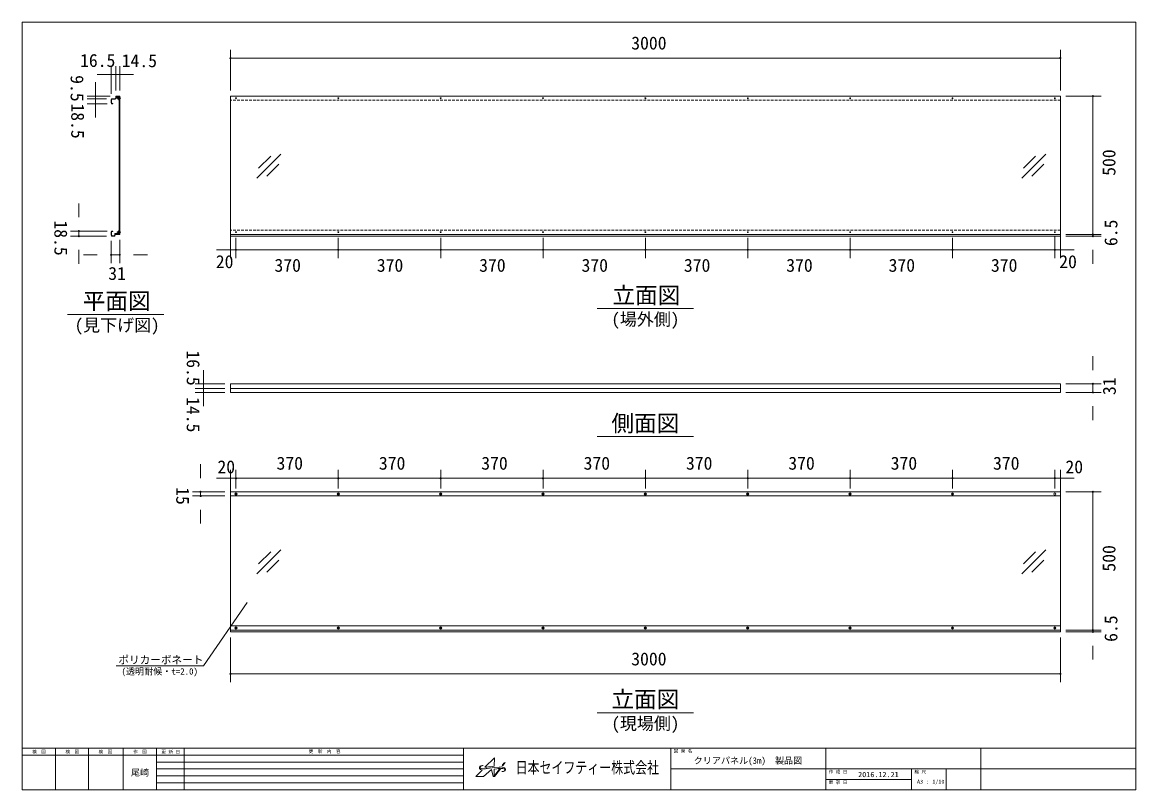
# Model space of a CAD drawing. Units: millimetres, scale not verified. Extents: x -2012 to 2012, y -1388 to 1388.
import ezdxf
from ezdxf.enums import TextEntityAlignment as Align

# ---------------------------------------------------------------- set-up
doc = ezdxf.new("R2010")
doc.units = ezdxf.units.MM
doc.header["$LTSCALE"] = 8
doc.header["$PDMODE"] = 32
doc.header["$PDSIZE"] = 4
doc.linetypes.add('CHAIN2', pattern=[12, 9, -1, 1, -1])
doc.linetypes.add('DASHED1', pattern=[1.8, 1.2, -0.6])
for name, color, linetype, lineweight in [('0-0_(2m)幅広ｸﾘｱｺｰﾅｰ', 7, 'Continuous', 9), ('0-1_(3m)ｸﾘｱﾊﾟﾈﾙ', 7, 'Continuous', 9), ('0-2_(3m)幅広ｸﾘｱｺｰﾅｰ', 7, 'Continuous', 9), ('0-3_(3m)幅調整ﾊﾟﾈﾙ', 7, 'Continuous', 9), ('0-4_0', 7, 'Continuous', 9), ('1-3_ﾛｺﾞ', 4, 'Continuous', 5), ('1-4_図面枠', 7, 'Continuous', 9)]:
    doc.layers.add(name, color=color, linetype=linetype, lineweight=lineweight)
doc.styles.add('ＭＳ ゴシック', font='')
doc.styles.get('ＭＳ ゴシック').set_extended_font_data('MS Gothic')

msp = doc.modelspace()

# ---------------------------------------------------------------- linework, layer by layer
at = {"layer": '0-0_(2m)幅広ｸﾘｱｺｰﾅｰ'}
for p, q in [((-2012.5, 1387.5), (-2012.5, -1387.5)), ((1600.304, 823.894), (1687.292, 910.882)), ((1607.282, 860.41), (1650.775, 903.905)), ((1636.994, 830.698), (1680.488, 874.192)), ((1600.304, -607.154), (1687.292, -520.165)), ((1607.282, -570.637), (1650.775, -527.142)), ((1636.994, -600.35), (1680.488, -556.855))]:
    msp.add_line(p, q, dxfattribs=at)
at = {"layer": '0-1_(3m)ｸﾘｱﾊﾟﾈﾙ'}
for p, q in [((-1691.174, 1095.638), (-1691.174, 1108.138)), ((-1689.674, 1095.638), (-1689.674, 1108.138)), ((-1676.174, 1111.138), (-1688.174, 1111.138)), ((-1676.174, 1109.638), (-1688.174, 1109.638)), ((-1685.174, 1094.138), (-1688.174, 1094.138)), ((-1685.174, 1092.638), (-1688.174, 1092.638)), ((-1685.174, 1094.138), (-1685.174, 1092.638)), ((-1674.674, 1120.638), (-1674.674, 1112.638)), ((-1674.674, 1120.638), (-1660.174, 1120.638)), ((-1662.174, 1118.638), (-1674.674, 1118.638)), ((-1673.174, 1112.638), (-1673.174, 1116.638)), ((-1664.174, 1117.138), (-1672.674, 1117.138)), ((-1667.174, 1114.201), (-1667.174, 1111.075)), ((-1665.683, 1109.911), (-1663.174, 1110.638)), ((-1663.674, 1105.638), (-1663.674, 1116.638)), ((-1663.674, 1105.638), (-1662.174, 1105.638)), ((-1663.174, 1110.638), (-1660.174, 1110.638)), ((-1662.174, 622.638), (-1662.174, 1118.638)), ((-1660.174, 1120.638), (-1660.174, 620.638)), ((-1660.174, 1108.638), (-1660.174, 1116.638)), ((-1259.998, 614.138), (-1259.998, 1120.638)), ((-1691.174, 617.138), (-1691.174, 629.638)), ((-1689.674, 617.138), (-1689.674, 629.638)), ((-1688.174, 632.638), (-1685.174, 632.638)), ((-1688.174, 631.138), (-1685.174, 631.138)), ((-1679.674, 615.638), (-1688.174, 615.638)), ((-1679.674, 614.138), (-1688.174, 614.138)), ((-1685.174, 632.638), (-1685.174, 631.138)), ((-1678.174, 617.138), (-1678.174, 624.138)), ((-1678.174, 624.138), (-1664.174, 624.138)), ((-1676.674, 622.138), (-1676.674, 617.138)), ((-1662.174, 622.638), (-1676.174, 622.638)), ((-1674.674, 622.638), (-1674.674, 620.638)), ((-1674.674, 620.638), (-1660.174, 620.638)), ((-1667.174, 630.201), (-1667.174, 627.075)), ((-1665.683, 631.366), (-1663.174, 630.638)), ((-1663.674, 624.638), (-1663.674, 635.638)), ((-1662.174, 635.638), (-1663.674, 635.638)), ((-1663.174, 630.638), (-1660.174, 630.638)), ((-1660.174, 626.638), (-1660.174, 632.638)), ((-1259.998, 620.638), (1740.002, 620.638)), ((-1259.998, 614.138), (1740.002, 614.138)), ((-1259.998, 80.158), (1740.002, 80.158)), ((-1259.998, 63.658), (1740.002, 63.658)), ((1740.002, 80.158), (1740.002, 49.158)), ((-1259.998, -816.909), (-1259.998, -310.409)), ((1740.002, -325.409), (-1259.998, -325.409)), ((1740.002, -795.409), (-1259.998, -795.409)), ((-1259.998, -810.409), (1740.002, -810.409)), ((-1259.998, -816.909), (1740.002, -816.909))]:
    msp.add_line(p, q, dxfattribs=at)
at = {"layer": '0-1_(3m)ｸﾘｱﾊﾟﾈﾙ', "linetype": 'CHAIN2'}
for p, q in [((-1670.174, 1112.638), (-1656.174, 1112.638)), ((-1670.174, 628.638), (-1656.174, 628.638))]:
    msp.add_line(p, q, dxfattribs=at)
at = {"layer": '0-1_(3m)ｸﾘｱﾊﾟﾈﾙ', "linetype": 'DASHED1'}
for p, q in [((1740.002, 1105.638), (-1259.998, 1105.638)), ((1740.002, 635.638), (-1259.998, 635.638))]:
    msp.add_line(p, q, dxfattribs=at)
at = {"layer": '0-1_(3m)ｸﾘｱﾊﾟﾈﾙ'}
for points in [[(-1665.683, 1115.366), (-1663.174, 1114.638), (-1660.174, 1114.638)], [(1740.002, 614.138), (1740.002, 1120.638), (-1259.998, 1120.638)], [(-1665.683, 625.911), (-1663.174, 626.638), (-1660.174, 626.638)], [(-1259.998, 80.158), (-1259.998, 49.158), (1740.002, 49.158)], [(1740.002, -816.909), (1740.002, -310.409), (-1259.998, -310.409)]]:
    msp.add_lwpolyline(points, dxfattribs=at)
for centre, radius in [((-1239.998, 1112.638), 1.5), ((-869.998, 1112.638), 1.5), ((-869.998, 1112.638), 1.5), ((-499.998, 1112.638), 1.5), ((-129.998, 1112.638), 1.5), ((240.002, 1112.638), 1.5), ((610.002, 1112.638), 1.5), ((980.002, 1112.638), 1.5), ((1350.002, 1112.638), 1.5), ((1720.002, 1112.638), 1.5), ((-1239.998, 628.638), 1.5), ((-869.998, 628.638), 1.5), ((-499.998, 628.638), 1.5), ((-129.998, 628.638), 1.5), ((240.002, 628.638), 1.5), ((610.002, 628.638), 1.5), ((980.002, 628.638), 1.5), ((1350.002, 628.638), 1.5), ((1720.002, 628.638), 1.5), ((-1239.998, -318.409), 4), ((-1239.998, -318.409), 1.5), ((-869.998, -318.409), 4), ((-869.998, -318.409), 1.5), ((-499.998, -318.409), 4), ((-499.998, -318.409), 1.5), ((-129.998, -318.409), 4), ((-129.998, -318.409), 1.5), ((240.002, -318.409), 4), ((240.002, -318.409), 1.5), ((610.002, -318.409), 4), ((610.002, -318.409), 1.5), ((980.002, -318.409), 4), ((980.002, -318.409), 1.5), ((1350.002, -318.409), 4), ((1350.002, -318.409), 1.5), ((1720.002, -318.409), 4), ((-1239.998, -802.409), 4), ((-1239.998, -802.409), 1.5), ((-869.998, -802.409), 4), ((-869.998, -802.409), 1.5), ((-499.998, -802.409), 4), ((-499.998, -802.409), 1.5), ((-129.998, -802.409), 4), ((-129.998, -802.409), 1.5), ((240.002, -802.409), 4), ((240.002, -802.409), 1.5), ((610.002, -802.409), 4), ((610.002, -802.409), 1.5), ((980.002, -802.409), 4), ((980.002, -802.409), 1.5), ((1350.002, -802.409), 4), ((1350.002, -802.409), 1.5), ((1720.002, -802.409), 4), ((1720.002, -802.409), 1.5)]:
    msp.add_circle(centre, radius, dxfattribs=at)
for centre, radius, start, end in [((-1688.174, 1108.138), 3, 90, 180), ((-1688.174, 1095.638), 3, 180, 270), ((-1688.174, 1108.138), 1.5, 90, 180), ((-1688.174, 1095.638), 1.5, 180, 270), ((-1676.174, 1112.638), 1.5, 270, 0), ((-1676.174, 1112.638), 3, 270, 0), ((-1672.674, 1116.638), 0.5, 90, 180), ((-1665.974, 1114.201), 1.2, 75.964, 180), ((-1665.974, 1111.075), 1.2, 180, 284.036), ((-1664.174, 1116.638), 0.5, 0, 90), ((-1667.674, 1112.638), 8.5, 331.928, 28.072), ((-1688.174, 629.638), 3, 90, 180), ((-1688.174, 617.138), 3, 180, 270), ((-1688.174, 629.638), 1.5, 90, 180), ((-1688.174, 617.138), 1.5, 180, 270), ((-1679.674, 617.138), 1.5, 270, 0), ((-1679.674, 617.138), 3, 270, 0), ((-1676.174, 622.138), 0.5, 90, 180), ((-1665.974, 630.201), 1.2, 75.964, 180), ((-1665.974, 627.075), 1.2, 180, 284.036), ((-1664.174, 624.638), 0.5, 270, 0), ((-1667.674, 628.638), 8.5, 331.928, 28.072)]:
    msp.add_arc(centre, radius, start, end, dxfattribs=at)
at = {"layer": '0-2_(3m)幅広ｸﾘｱｺｰﾅｰ'}
for p, q in [((-1164.99, 823.894), (-1078.002, 910.882)), ((-1158.013, 860.41), (-1114.519, 903.905)), ((-1128.3, 830.698), (-1084.806, 874.192)), ((-1164.99, -607.154), (-1078.002, -520.165)), ((-1158.013, -570.637), (-1114.519, -527.142)), ((-1128.3, -600.35), (-1084.806, -556.855))]:
    msp.add_line(p, q, dxfattribs=at)
at = {"layer": '0-3_(3m)幅調整ﾊﾟﾈﾙ'}
msp.add_line((-1199.226, -710.002), (-1357.262, -939.582), dxfattribs=at)
at = {"layer": '0-4_0'}
for p, q in [((-1259.998, 1140.638), (-1259.998, 1288.284)), ((1740.002, 1140.638), (1740.002, 1288.284)), ((1740.002, 1258.284), (-1259.998, 1258.284)), ((-1209.998, 1258.284), (1690.002, 1258.284)), ((-1691.174, 1128.138), (-1691.174, 1228.284)), ((-1674.674, 1140.638), (-1674.674, 1228.284)), ((-1674.674, 1140.638), (-1674.674, 1228.284)), ((-1660.174, 1140.638), (-1660.174, 1228.284)), ((-1747.821, 1120.638), (-1747.821, 1170.638)), ((-1691.174, 1198.284), (-1741.174, 1198.284)), ((-1674.674, 1198.284), (-1724.674, 1198.284)), ((-1674.674, 1198.284), (-1691.174, 1198.284)), ((-1674.674, 1198.284), (-1624.674, 1198.284)), ((-1660.174, 1198.284), (-1674.674, 1198.284)), ((-1660.174, 1198.284), (-1610.174, 1198.284)), ((-1747.821, 1111.138), (-1747.821, 1161.138)), ((-1694.674, 1120.638), (-1777.821, 1120.638)), ((-1708.174, 1111.138), (-1777.821, 1111.138)), ((-1708.174, 1111.138), (-1777.821, 1111.138)), ((-1705.174, 1092.638), (-1777.821, 1092.638)), ((-1747.821, 1120.638), (-1747.821, 1111.138)), ((-1747.821, 1111.138), (-1747.821, 1061.138)), ((-1747.821, 1111.138), (-1747.821, 1092.638)), ((-1747.821, 1092.638), (-1747.821, 1042.638)), ((1760.002, 1120.638), (1887.648, 1120.638)), ((1857.648, 620.638), (1857.648, 1120.638)), ((1857.648, 1070.638), (1857.648, 670.638)), ((-1807.821, 682.638), (-1807.821, 732.638)), ((1857.648, 670.638), (1857.648, 720.638)), ((-1705.174, 632.638), (-1837.821, 632.638)), ((-1708.174, 614.138), (-1837.821, 614.138)), ((-1259.998, 613.16), (-1259.998, 534.966)), ((-1239.998, 608.638), (-1239.998, 534.966)), ((-1239.998, 608.638), (-1239.998, 534.966)), ((-869.998, 608.638), (-869.998, 534.966)), ((-869.998, 608.638), (-869.998, 534.966)), ((-499.998, 608.638), (-499.998, 534.966)), ((-499.998, 608.638), (-499.998, 534.966)), ((-129.998, 608.638), (-129.998, 534.966)), ((-129.998, 608.638), (-129.998, 534.966)), ((240.002, 608.638), (240.002, 534.966)), ((240.002, 608.638), (240.002, 534.966)), ((610.002, 608.638), (610.002, 534.966)), ((610.002, 608.638), (610.002, 534.966)), ((980.002, 608.638), (980.002, 534.966)), ((980.002, 608.638), (980.002, 534.966)), ((1350.002, 608.638), (1350.002, 534.966)), ((1350.002, 608.638), (1350.002, 534.966)), ((1720.002, 613.16), (1720.002, 534.966)), ((1720.002, 608.638), (1720.002, 534.966)), ((1740.002, 614.014), (1740.002, 534.966)), ((1760.002, 620.638), (1887.648, 620.638)), ((1760.002, 620.638), (1887.648, 620.638)), ((1760.002, 614.138), (1887.648, 614.138)), ((-1807.821, 564.138), (-1807.821, 514.138)), ((-1691.174, 597.138), (-1691.174, 516.815)), ((-1660.174, 600.638), (-1660.174, 516.815)), ((-1259.998, 564.966), (-1309.998, 564.966)), ((-1239.998, 564.966), (-1259.998, 564.966)), ((-1239.998, 564.966), (-869.998, 564.966)), ((-1239.998, 564.966), (-1189.998, 564.966)), ((-919.998, 564.966), (-1189.998, 564.966)), ((-869.998, 564.966), (-499.998, 564.966)), ((-549.998, 564.966), (-819.998, 564.966)), ((-499.998, 564.966), (-129.998, 564.966)), ((-179.998, 564.966), (-449.998, 564.966)), ((-129.998, 564.966), (240.002, 564.966)), ((190.002, 564.966), (-79.998, 564.966)), ((240.002, 564.966), (610.002, 564.966)), ((560.002, 564.966), (290.002, 564.966)), ((610.002, 564.966), (980.002, 564.966)), ((930.002, 564.966), (660.002, 564.966)), ((980.002, 564.966), (1350.002, 564.966)), ((1300.002, 564.966), (1030.002, 564.966)), ((1350.002, 564.966), (1720.002, 564.966)), ((1670.002, 564.966), (1400.002, 564.966)), ((1720.002, 564.966), (1670.002, 564.966)), ((1740.002, 564.966), (1720.002, 564.966)), ((1740.002, 564.966), (1790.002, 564.966)), ((1857.648, 564.138), (1857.648, 514.138)), ((-1741.174, 546.815), (-1791.174, 546.815)), ((-1610.174, 546.815), (-1560.174, 546.815)), ((1857.648, 130.158), (1857.648, 180.158)), ((-1357.644, 80.158), (-1357.644, 130.158)), ((-1357.644, 63.658), (-1357.644, 113.658)), ((-1279.998, 80.158), (-1387.644, 80.158)), ((-1279.998, 63.658), (-1387.644, 63.658)), ((-1279.998, 63.658), (-1387.644, 63.658)), ((-1279.998, 49.158), (-1387.644, 49.158)), ((-1357.644, 63.658), (-1357.644, 80.158)), ((-1357.644, 63.658), (-1357.644, 13.658)), ((-1357.644, 49.158), (-1357.644, 63.658)), ((-1357.644, 49.158), (-1357.644, -0.842)), ((1760.002, 80.158), (1887.648, 80.158)), ((1760.002, 49.158), (1887.648, 49.158)), ((1857.648, -0.842), (1857.648, -50.842)), ((-1367.644, -260.409), (-1367.644, -210.409)), ((-1259.998, -310.341), (-1259.998, -231.361)), ((-1239.998, -298.409), (-1239.998, -231.361)), ((-1239.998, -298.409), (-1239.998, -231.361)), ((-869.998, -298.409), (-869.998, -231.361)), ((-869.998, -298.409), (-869.998, -231.361)), ((-499.998, -298.409), (-499.998, -231.361)), ((-499.998, -298.409), (-499.998, -231.361)), ((-129.998, -298.409), (-129.998, -231.361)), ((-129.998, -298.409), (-129.998, -231.361)), ((240.002, -298.409), (240.002, -231.361)), ((240.002, -298.409), (240.002, -231.361)), ((610.002, -298.409), (610.002, -231.361)), ((610.002, -298.409), (610.002, -231.361)), ((980.002, -298.409), (980.002, -231.361)), ((980.002, -298.409), (980.002, -231.361)), ((1350.002, -298.409), (1350.002, -231.361)), ((1350.002, -298.409), (1350.002, -231.361)), ((1720.002, -298.409), (1720.002, -231.361)), ((1720.002, -298.409), (1720.002, -231.361)), ((1740.002, -310.306), (1740.002, -231.361)), ((-1259.998, -261.361), (-1309.998, -261.361)), ((-1259.998, -261.361), (-1239.998, -261.361)), ((-869.998, -261.361), (-1239.998, -261.361)), ((-1239.998, -261.361), (-1189.998, -261.361)), ((-1189.998, -261.361), (-919.998, -261.361)), ((-499.998, -261.361), (-869.998, -261.361)), ((-819.998, -261.361), (-549.998, -261.361)), ((-129.998, -261.361), (-499.998, -261.361)), ((-449.998, -261.361), (-179.998, -261.361)), ((240.002, -261.361), (-129.998, -261.361)), ((-79.998, -261.361), (190.002, -261.361)), ((610.002, -261.361), (240.002, -261.361)), ((290.002, -261.361), (560.002, -261.361)), ((980.002, -261.361), (610.002, -261.361)), ((660.002, -261.361), (930.002, -261.361)), ((1350.002, -261.361), (980.002, -261.361)), ((1030.002, -261.361), (1300.002, -261.361)), ((1720.002, -261.361), (1350.002, -261.361)), ((1400.002, -261.361), (1670.002, -261.361)), ((1720.002, -261.361), (1670.002, -261.361)), ((1720.002, -261.361), (1740.002, -261.361)), ((1740.002, -261.361), (1790.002, -261.361)), ((-1279.998, -310.409), (-1397.644, -310.409)), ((1760.002, -310.409), (1887.648, -310.409)), ((1857.648, -810.409), (1857.648, -310.409)), ((-1279.998, -325.409), (-1397.644, -325.409)), ((1857.648, -360.409), (1857.648, -760.409)), ((-1367.644, -375.409), (-1367.644, -425.409)), ((1857.648, -760.409), (1857.648, -710.409)), ((-1259.998, -836.909), (-1259.998, -998.603)), ((1740.002, -836.909), (1740.002, -998.603)), ((1760.002, -810.409), (1887.648, -810.409)), ((1760.002, -810.409), (1887.648, -810.409)), ((1760.002, -816.909), (1887.648, -816.909)), ((1857.648, -866.909), (1857.648, -916.909)), ((-1259.998, -968.603), (1740.002, -968.603)), ((1690.002, -968.603), (-1209.998, -968.603))]:
    msp.add_line(p, q, dxfattribs=at)
for points in [[(-1807.821, 632.638), (-1807.821, 614.138), (-1807.821, 632.638)], [(1857.648, 620.638), (1857.648, 614.138), (1857.648, 620.638)], [(-1691.174, 546.815), (-1660.174, 546.815), (-1691.174, 546.815)], [(1857.648, 80.158), (1857.648, 49.158), (1857.648, 80.158)], [(-1367.644, -325.409), (-1367.644, -310.409), (-1367.644, -325.409)], [(1857.648, -810.409), (1857.648, -816.909), (1857.648, -810.409)]]:
    msp.add_lwpolyline(points, dxfattribs=at)
for p in [(-1259.998, 1258.284), (1740.002, 1258.284), (1857.648, 1120.638), (-1807.821, 632.638), (-1807.821, 614.138), (1857.648, 620.638), (1857.648, 614.138), (-1239.998, 564.966), (-869.998, 564.966), (-499.998, 564.966), (-129.998, 564.966), (240.002, 564.966), (610.002, 564.966), (980.002, 564.966), (1350.002, 564.966), (1720.002, 564.966), (-1691.174, 546.815), (-1660.174, 546.815), (1857.648, 80.158), (1857.648, 49.158), (-1239.998, -261.361), (-869.998, -261.361), (-499.998, -261.361), (-129.998, -261.361), (240.002, -261.361), (610.002, -261.361), (980.002, -261.361), (1350.002, -261.361), (1720.002, -261.361), (-1367.644, -310.409), (1857.648, -310.409), (-1367.644, -325.409), (1857.648, -810.409), (1857.648, -816.909), (-1259.998, -968.603), (1740.002, -968.603)]:
    msp.add_point(p, dxfattribs=at)
at = {"layer": '1-3_ﾛｺﾞ'}
for p, q in [((-345.914, -1300.407), (-346.642, -1300.367)), ((-306.41, -1313.186), (-297.242, -1311.893)), ((-279.538, -1321.914), (-275.94, -1321.905))]:
    msp.add_line(p, q, dxfattribs=at)
for points in [[(-339.8, -1306.425), (-305.248, -1272.005), (-305.16, -1272.25), (-306.098, -1302.382), (-313.616, -1303.446)], [(-350.008, -1316.552), (-373.511, -1340.049), (-373.409, -1340.078), (-345.478, -1340.102), (-344.827, -1339.678), (-316.118, -1313.733), (-310.538, -1340.112), (-305.218, -1340.112), (-282.686, -1310.374), (-278.999, -1310.359)], [(-288.315, -1305.616), (-304.054, -1307.049), (-314.423, -1308.289), (-332.198, -1310.865)], [(-286.12, -1310.567), (-307.225, -1338.439), (-306.41, -1313.186)]]:
    msp.add_lwpolyline(points, dxfattribs=at)
msp.add_lwpolyline([(-277.962, -1299.615), (-275.034, -1300.17), (-266.637, -1289.065), (-271.528, -1291.15)], close=True, dxfattribs=at)
for centre, radius, start, end in [((-354.263, -1308.022), 5.907, 137.3376, 189.71275), ((-356.528, -1308.409), 3.61, 189.71275, 211.14694), ((-348.294, -1303.432), 13.231, 211.14694, 262.55517), ((-351.988, -1310.118), 9.002, 107.54618, 137.3376), ((-352.927, -1307), 4.674, 114.83245, 184.93336), ((-354.81, -1307.163), 2.784, 184.93336, 245.82613), ((-345.45, -1286.31), 25.641, 245.82613, 271.56003), ((-343.834, -1326.651), 26.326, 94.53365, 114.83245), ((-346.741, -1326.714), 26.407, 94.87761, 107.54618), ((-347.564, -1317.065), 16.723, 86.83781, 94.87761), ((-347.692, -1203.959), 108.022, 271.56003, 278.24678), ((-381.357, -824.587), 483.626, 274.92935, 278.0518), ((-260.943, -1569.143), 259.798, 95.56117, 98.03149), ((-281.734, -1363.809), 58.564, 89.15854, 96.45212), ((-281.262, -1331.628), 26.379, 63.69068, 89.15854), ((-280.054, -1302.301), 19.62, 271.50312, 302.01879), ((-278.906, -1334.826), 24.467, 73.31829, 90.21697), ((-275.974, -1308.49), 13.415, 270.14682, 315.9742), ((-273.678, -1317.377), 6.251, 36.42787, 73.31829), ((-271.59, -1315.836), 3.656, 302.01879, 36.42787), ((-273.17, -1315.262), 8.122, 8.17288, 63.69068), ((-269.511, -1314.737), 4.426, 315.9742, 8.17288)]:
    msp.add_arc(centre, radius, start, end, dxfattribs=at)
at = {"layer": '1-4_図面枠'}
for p, q in [((2012.5, -1237.5), (2012.5, 1387.5)), ((-1848.405, 331.334), (-1500.944, 331.334)), ((66.271, 352.39), (413.732, 352.39)), ((66.271, -110.56), (413.732, -110.56)), ((-1673.119, -939.582), (-1357.262, -939.582)), ((66.271, -1108.89), (413.732, -1108.89)), ((-2012.5, -1237.5), (2012.5, -1237.5)), ((-1892.5, -1237.5), (-1892.5, -1387.5)), ((-1772.5, -1237.5), (-1772.5, -1387.5)), ((-1647.5, -1237.5), (-1647.5, -1387.5)), ((-1527.5, -1237.5), (-1527.5, -1387.5)), ((-1427.5, -1237.5), (-1427.5, -1387.5)), ((-417.5, -1237.5), (-417.5, -1387.5)), ((332.5, -1237.5), (332.5, -1387.5)), ((892.5, -1237.5), (892.5, -1387.5)), ((1452.5, -1237.5), (1452.5, -1387.5)), ((-2012.5, -1262.5), (-417.5, -1262.5)), ((-1527.5, -1287.5), (-417.5, -1287.5)), ((-1527.5, -1312.5), (-417.5, -1312.5)), ((332.5, -1312.5), (2012.5, -1312.5)), ((1202.5, -1312.5), (1202.5, -1387.5)), ((1327.5, -1312.5), (1327.5, -1387.5)), ((-1527.5, -1337.5), (-417.5, -1337.5)), ((-1527.5, -1362.5), (-417.5, -1362.5)), ((1202.5, -1350), (892.5, -1350))]:
    msp.add_line(p, q, dxfattribs=at)
for points in [[(-2012.5, -1387.5), (2012.5, -1387.5), (2012.5, 1387.5), (-2012.5, 1387.5)], [(-2012.5, 1387.5), (-2012.5, -1237.5), (2012.5, -1237.5)]]:
    msp.add_lwpolyline(points, dxfattribs=at)

# ---------------------------------------------------------------- texts
at = {"layer": '0-4_0', "color": 2, "style": 'ＭＳ ゴシック'}
for s, p in [('3000', (188.802, 1274.884)), ('16.5', (-1803.607, 1211.954)), ('14.5', (-1653.117, 1211.074)), ('20', (-1312.942, 484.302)), ('370', (-1100.898, 471.214)), ('370', (-730.898, 471.214)), ('370', (-360.898, 471.214)), ('370', (9.102, 471.214)), ('370', (379.102, 471.214)), ('370', (749.102, 471.214)), ('370', (1119.102, 471.214)), ('370', (1489.102, 471.214)), ('20', (1735.857, 484.302)), ('31', (-1701.774, 441.826)), ('20', (-1307.054, -257.498)), ('370', (-1093.398, -244.375)), ('370', (-723.398, -244.375)), ('370', (-353.398, -244.375)), ('370', (16.602, -244.375)), ('370', (386.602, -244.375)), ('370', (756.602, -244.375)), ('370', (1126.602, -244.375)), ('370', (1496.602, -244.375)), ('20', (1758.385, -257.498)), ('3000', (188.802, -952.003))]:
    msp.add_text(s, height=46.92, dxfattribs=at).set_placement(p, align=Align.BOTTOM_LEFT)
for s, rotation, p in [('9.5', 270, (-1851.691, 1196.245)), ('18.5', 270, (-1849.461, 1094.198)), ('500', 90, (1953.118, 832.238)), ('18.5', 270, (-1910.466, 671.234)), ('6.5', 90, (1960.294, 578.238)), ('16.5', 270, (-1431.907, 201.133)), ('31', 90, (1954.491, 39.558)), ('14.5', 270, (-1431.94, 32.211)), ('15', 270, (-1469.912, -293.458)), ('500', 90, (1953.118, -598.809)), ('6.5', 90, (1960.294, -852.809))]:
    msp.add_text(s, height=46.92, rotation=rotation, dxfattribs=at).set_placement(p, align=Align.BOTTOM_LEFT)
at = {"layer": '1-3_ﾛｺﾞ', "color": 7, "style": 'ＭＳ ゴシック', "width": 0.75}
msp.add_text('日本セイフティー株式会社', height=42.23, dxfattribs=at).set_placement((-229.15, -1341.005), align=Align.BOTTOM_LEFT)
at = {"layer": '1-4_図面枠', "style": 'ＭＳ ゴシック'}
for s, height, p in [('平面図', 60.06, (-1794.11, 331.392)), ('立面図', 60.06, (120.566, 352.45)), ('(場外側)', 45.04, (117.122, 277.53)), ('(見下げ図)', 45.04, (-1823.067, 256.473)), ('側面図', 60.06, (117.122, -110.502)), ('ポリカーボネート', 28.15, (-1665.101, -940.495)), ('(透明耐候・t=2.0)', 23.46, (-1653.599, -978.412)), ('立面図', 60.06, (117.122, -1108.831)), ('(現場側)', 45.04, (117.122, -1183.75)), ('検\u3000図', 11.73, (-1976.5, -1259.6)), ('検\u3000図', 11.73, (-1856.5, -1259.6)), ('検\u3000図', 11.73, (-1736.5, -1259.6)), ('作\u3000図', 11.73, (-1611.5, -1259.6)), ('更 新 日', 11.73, (-1509.5, -1259.6)), ('更\u3000新\u3000内\u3000容', 11.73, (-976.974, -1258.063)), ('図 面 名', 11.73, (342.5, -1257.1)), ('クリアパネル(3m)\u3000製品図', 23.46, (414.56, -1300.842)), ('尾崎', 23.46, (-1619.5, -1344.2)), ('作 成 日\u3000', 11.73, (902.5, -1332.1)), ('2016.12.21', 18.77, (1009.031, -1347.503)), ('縮 尺', 11.73, (1212.5, -1332.1)), ('更 新 日\u3000', 11.73, (902.5, -1369.6)), ('A3 : 1/10', 14.08, (1221.96, -1369.548))]:
    msp.add_text(s, height=height, dxfattribs=at).set_placement(p, align=Align.BOTTOM_LEFT)

doc.saveas('drawing.dxf')
